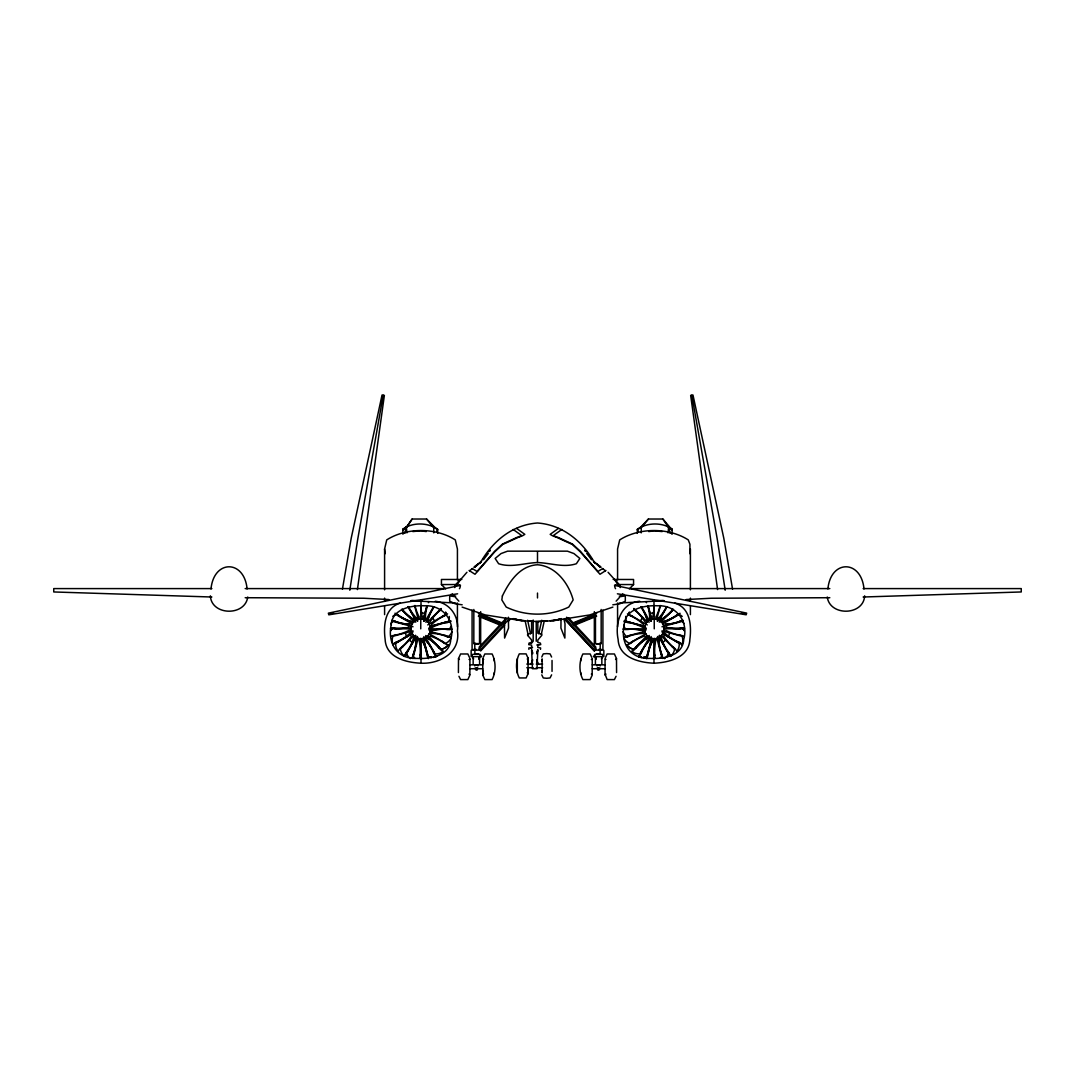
<?xml version="1.0" encoding="UTF-8"?>
<svg xmlns="http://www.w3.org/2000/svg" width="1075" height="1075" viewBox="0 0 1075 1075"><rect width="100%" height="100%" fill="white"/><g stroke="black" fill="none" stroke-linecap="round" stroke-linejoin="round"><path stroke-width="1.5" d="M400.411 603.048C384.622 607.671 383.372 625.65 385.119 639.316C385.912 657.524 406.001 662.549 421.01 663.208L421.01 658.411M421.01 605.789L421.01 599.863M653.99 599.863L653.99 605.789M641.211 532.878L641.264 526.575L648.427 519.023L662.872 519.023L672.251 530.069L672.238 529.209C662.563 522.114 647.217 522.369 637.435 529.209L637.287 533.388M561.029 618.77L560.922 628.109L564.872 638.08L565.007 623.796L564.039 619.375M406.296 527.61L412.128 519.023L426.573 519.023L437.538 530.069L437.565 529.209C427.783 522.369 412.437 522.114 402.762 529.209L402.749 530.069L406.296 527.61L412.128 519.023M600.092 653.721L600.24 644.1L599.326 643.844M494.191 674.388L494.272 672.587M517.317 658.773L517.317 673.058M580.728 660.977L580.809 659.19M542.122 672.386L542.19 670.867L542.122 672.265M672.238 529.209L671.969 534.181L672.05 532.824L669.994 532.878M540.51 649.354L540.604 647.943L537.822 647.499L537.822 645.067L538.965 644.637L536.895 645.067L540.738 644.637L540.376 643.092L537.822 642.38L537.822 640.001L541.84 635.285L541.787 634.129L537.822 633.215L537.822 621.484M644.731 626.295L645.107 625.166M663.799 631.415L663.396 632.543M664.041 630.044L664.135 628.848M384.595 589.826L384.595 549.003L386.731 539.905C406.108 527.435 435.912 527.435 455.289 539.905L457.426 549.003L457.426 579.989M668.072 532.878L668.69 526.575L669.994 532.904M644.489 630.232L644.731 631.401M664.014 627.558L663.772 626.295M689.881 553.719L689.935 544.286L688.269 539.905C668.892 527.435 639.087 527.435 619.711 539.905L617.574 549.003L617.574 579.989M605.131 674.388L607.147 679.588L614.403 679.588L616.056 676.296M469.869 659.19L469.049 659.486M592.177 659.19L591.344 659.486M357.411 589.597L384.366 395.385L382.028 395.049L351.203 538.253L342.428 589.194M454.779 587.582A404.334 10.575 -64.3 0 0 454.873 586.238L466.926 572.276M349.805 590.229L357.747 539.153L383.184 395.21M864.636 595.832C863.628 615.72 829.913 616.486 827.266 597.042M411.228 626.295L410.986 627.558M411.658 625.072L412.209 623.93M429.825 632.705L429.301 633.793M430.269 631.401L430.511 630.232M410.865 628.848L410.986 630.125M620.221 587.582A404.334 10.575 64.3 0 1 620.127 586.238L617.883 585.23A465.932 45.956 61.3 0 0 615.276 584.921L614.631 586.587M405.006 532.904L406.31 526.575L402.749 530.069M505.734 617.897L504.444 623.796L504.592 638.08L508.529 628.109L508.421 617.211M538.777 633.78L541.773 620.248M541.289 634.357L544.286 620.826M247.734 597.042C245.087 616.486 211.372 615.72 210.364 595.832M210.996 588.992C213.75 559.403 244.361 559.403 247.102 588.992M827.898 588.992C830.639 559.403 861.25 559.403 864.004 588.992M436.826 532.152L437.565 529.209L437.713 533.388M460.369 586.587L459.724 584.921A465.932 45.956 -61.3 0 0 457.117 585.23L454.873 586.238M394.108 628.243L394.082 628.324A46.252 41.334 15 0 0 409.185 627.316L409.199 627.236A46.252 41.334 15 0 1 394.108 628.243A8.049 7.203 15 0 0 390.574 628.243M414.843 658.236A13.29 11.879 -75 0 1 413.297 656.677L418.188 638.107M432.284 630.461L432.311 630.38A46.252 41.334 15 0 1 447.415 629.386L447.415 629.386A46.252 41.334 15 0 0 432.284 630.461L428.979 630.031M625.744 616.378A13.29 11.879 15 0 0 626.429 621.39L644.96 626.443M630.877 616.056L630.891 615.975A46.252 41.334 15 0 1 643.468 624.4L643.455 624.481M643.226 657.403A13.29 11.879 -75 0 0 646.801 656.677L651.773 638.12M656.664 619.563L660.467 605.668M643.307 657.416A13.29 11.879 -75 0 0 646.881 656.691L651.853 638.147M682.128 644.019L681.819 644.772A8.049 7.203 15 0 0 675.866 641.332M536.734 652.794L537.688 649.878M478.832 658.921L479.773 656.113M682.356 643.347L681.846 644.691A8.049 7.203 15 0 0 677.626 641.654L677.613 641.721A46.252 41.334 15 0 1 665.035 633.309L661.972 631.952M645.712 623.93L646.371 622.922M536.734 653.721L537.688 651.033M458.42 672.587L458.501 658.585L460.597 653.976L467.853 653.976L469.412 657.322M531.44 664.256L532.447 661.595M479.02 658.948L480.149 656.113M601.382 658.948L602.511 656.113M530.942 664.35L532.743 659.902M638.416 656.449A8.049 7.203 -75 0 0 641.452 652.229A46.252 41.334 -75 0 1 649.878 639.652L651.154 636.575M658.706 618.071L657.43 621.148L658.706 618.071A46.252 41.334 -75 0 0 666.567 606.649M416.267 639.625L416.2 639.585A46.252 41.334 -60 0 1 413.338 654.473L413.27 654.433A46.252 41.334 -60 0 0 416.2 639.585L417.476 636.508M425.297 618.125L423.94 621.162L425.297 618.125A46.252 41.334 -60 0 1 427.42 605.695M412.975 622.774L413.768 621.861M428.522 634.935L427.729 635.836M483.28 657.322L484.852 653.976L492.108 653.976C496.018 661.555 496.059 672.023 492.108 679.588L484.852 679.588L482.756 675.046L482.756 669.953M541.773 657.027L543.251 653.882L546.691 653.6L550.064 653.882L551.609 657.027M605.588 657.322L607.147 653.976L614.403 653.976L616.499 658.585L616.58 672.587M551.609 674.858L550.064 677.949L546.691 678.285L543.251 677.949L541.773 674.858M459.455 588.683L459.993 587.635M395.802 614.457L412.437 624.051M395.17 621.377L395.13 621.444A46.252 41.334 30 0 0 409.978 624.373L410.018 624.306A46.252 41.334 30 0 1 395.17 621.377A8.049 7.203 30 0 0 391.757 620.463A8.049 7.203 30 0 1 396.635 622.398M425.552 620.53L433.615 606.717M431.478 633.39L431.518 633.323A46.252 41.334 30 0 1 446.327 636.333A8.049 7.203 30 0 0 450.895 637.233M647.284 624.924L629.305 614.457A13.29 11.879 30 0 1 629.305 612.239M634.989 610.439L635.029 610.372A46.252 41.334 30 0 1 644.987 621.767L644.987 621.767M658.988 620.503L666.984 606.636L659.056 620.53M649.448 637.166L639.853 653.802A13.29 11.879 -60 0 1 632.906 652.202L631.737 651.369A8.049 7.203 -60 0 0 636.602 646.492M663.517 635.943L663.557 635.876A46.252 41.334 30 0 0 673.487 647.338L673.528 647.258M679.198 643.253L662.617 633.578L679.198 643.253A13.29 11.879 30 0 1 677.613 650.2L676.766 651.369A8.049 7.203 30 0 0 671.902 646.492M676.807 651.289L677.304 650.644M593.413 656.852L594.945 654.299L602.296 654.299L603.841 656.852L603.841 650.482L602.914 649.461L602.914 610.036M490.106 550.911L490.133 550.118L488.588 551.771M647.271 621.861L648.171 621.081M661.232 635.836L660.332 636.628M480.068 563.313C492.148 541.625 511.996 524.802 537.5 523.001C563.004 524.802 582.852 541.625 594.932 563.313M484.072 557.67L483.226 559.699M427.474 635.701L441.059 649.273A13.29 11.879 45 0 0 447.361 645.941L448.315 644.772A8.049 7.203 45 0 1 442.363 641.332M488.278 553.41L484.449 558.395M448.315 644.772L447.818 645.417M647.231 638.147L647.163 638.107A46.252 41.334 -60 0 0 635.768 648.077L635.836 648.117A46.252 41.334 -60 0 1 647.231 638.147L649.26 635.513M659.244 622.197L661.34 619.59A46.252 41.334 -60 0 0 672.735 609.619A8.049 7.203 -60 0 1 673.017 609.095A8.049 7.203 -60 0 0 671.902 611.205M413.902 635.58L400.317 649.166A13.29 11.879 -45 0 0 403.662 655.468L404.832 656.422A8.049 7.203 -45 0 1 406.901 651.625A46.252 41.334 -45 0 0 413.579 638.039L415.608 635.406M415.662 635.459L413.579 638.039M425.888 622.304L427.85 619.603A46.252 41.334 -45 0 1 433.816 607.079M622.815 593.763L616.136 601.153M414.816 620.974L415.891 620.275M426.681 636.736L425.673 637.381M648.427 519.023L641.278 527.61L641.264 526.575L637.462 530.069L637.435 529.209L638.174 532.152M484.261 558.624L483.481 559.497M455.424 585.028L460.49 579.479L456.942 584.545L441.435 584.545L441.435 579.479L461.807 579.479M479.047 647.258L505.411 619.012M478.63 649.152L506.123 619.684M479.907 650.388L509.698 618.461L510.37 619.079L508.085 621.538M480.632 650.993L504.645 625.22M483.656 674.079L482.756 675.046L482.756 658.585L483.656 659.486M605.951 674.079L605.064 675.046L605.064 658.585L605.951 659.486M629.305 588.912L633.565 584.545L633.565 579.479L613.193 579.479M621.713 596.652L623.984 594.381M427.595 622.116L441.113 608.49M429.987 635.957L429.933 636.024A46.252 41.334 45 0 1 443.518 642.702L443.572 642.648M527.234 659.056L528.08 658.209L526.105 653.882L519.292 653.882C515.61 661.004 515.57 670.84 519.292 677.949L526.105 677.949L528.08 673.676L528.08 668.892M641.184 607.079A46.252 41.334 45 0 1 647.15 619.603L647.083 619.657A46.252 41.334 45 0 0 641.13 607.133M615.599 659.486L616.499 658.585M647.459 635.648L633.887 649.219A13.29 11.879 -45 0 1 627.639 645.941L626.685 644.772A8.049 7.203 -45 0 0 632.638 641.332M660.991 622.008L673.487 609.619M647.526 635.701L633.941 649.273A13.29 11.879 -45 0 1 627.585 645.887M671.337 655.468L670.168 656.422A8.049 7.203 45 0 0 668.099 651.625L668.045 651.678A46.252 41.334 45 0 1 661.367 638.093L659.392 635.406M671.284 655.522A13.29 11.879 45 0 0 674.616 649.219L674.683 649.166M670.813 655.925L670.168 656.422A8.049 7.203 45 0 0 666.728 650.469M564.63 619.079L594.421 650.993L564.63 619.079L565.302 618.461L595.093 650.388M649.313 620.302L650.402 619.778M659.19 637.408L658.115 637.932M481.546 561.163L476.803 565.02M474.774 566.861L477.354 564.751M474.774 567.143L480.807 562.238M477.663 564.294L474.451 566.915M476.857 564.953L473.941 567.291M472.436 568.527L469.533 570.798M438.398 646.492A8.049 7.203 60 0 0 443.263 651.369L442.027 652.243A13.29 11.879 60 0 1 435.079 653.842L425.552 637.166M442.618 651.853L443.263 651.369M558.395 528.403L550.172 534.369L552.496 535.767A14.109 1.062 16 0 0 556.501 537.245L572.37 544.487L580.204 551.744L599.998 574.265L605.883 570.489M602.699 568.554L597.915 571.47L580.446 551.408L572.558 544.111L558.342 537.527A10.548 0.793 16 0 1 555.345 536.438L553.598 535.35L561.795 529.491M417.06 619.697L418.269 619.308M424.437 637.999L423.295 638.375M472.301 568.554L477.085 571.47L494.554 551.408L502.442 544.111L516.658 537.527A10.548 0.793 -16 0 0 519.655 536.438L521.402 535.35L513.205 529.491M402.265 609.619L402.332 609.579A46.252 41.334 60 0 0 413.727 619.549L413.66 619.59A46.252 41.334 60 0 1 402.265 609.619A8.049 7.203 60 0 0 401.983 609.095A8.049 7.203 60 0 1 403.098 611.205M395.761 643.186L412.383 633.578L395.761 643.186A13.29 11.879 -30 0 0 397.347 650.133L398.234 651.369A8.049 7.203 -30 0 1 403.098 646.492M427.716 624.924L445.695 614.457A13.29 11.879 -30 0 0 445.695 612.239M427.769 638.147L427.837 638.107A46.252 41.334 60 0 1 439.232 648.077L439.164 648.117A46.252 41.334 60 0 0 427.769 638.147L425.74 635.513M591.814 559.699L590.928 557.67M474.666 665.815L476.346 664.834L478.026 665.815M649.784 618.085L651.06 621.162L649.784 618.085A46.252 41.334 60 0 0 647.647 605.655M645.981 633.726L629.305 643.253A13.29 11.879 -30 0 1 624.091 638.402M662.523 623.984L679.198 614.457A13.29 11.879 -30 0 1 682.235 616.459M596.974 665.815L598.654 664.834L600.334 665.815M658.8 639.585A46.252 41.334 60 0 0 661.73 654.433L661.663 654.473A46.252 41.334 60 0 1 658.733 639.625L657.524 636.508M651.692 619.308L652.955 619.093M656.812 638.389L655.629 638.617M413.028 631.952L409.951 633.229A46.252 41.334 -15 0 1 397.374 641.654A8.049 7.203 -15 0 0 393.154 644.691L393.181 644.772A8.049 7.203 -15 0 1 399.134 641.332M572.921 623.702L595.537 614.457M572.558 623.083L596.679 613.261M573.633 624.79L596.249 615.572M574.05 625.395L596.665 616.19M421.951 638.644L420.742 638.725M435.912 656.731L435.241 656.959A13.29 11.879 75 0 1 433.144 657.376A13.29 11.879 75 0 0 435.321 656.933M612.884 607.106L589.678 614.94L552.953 620.759L537.5 621.538L522.047 620.759L485.322 614.94L462.116 607.106M435.187 656.812L433.521 657.322M473.833 609.458L473.833 643.589L475.217 643.186M478.402 653.721L475.782 653.976M639.665 601.247C620.624 603.129 614.806 623.07 618.098 639.316C618.891 657.524 638.98 662.549 653.99 663.208C668.999 662.549 689.088 657.524 689.881 639.316C691.628 625.65 690.378 607.671 674.589 603.048M664.914 657.779L662.603 658.424A8.049 7.203 60 0 0 660.708 652.955M474.908 653.721L474.76 644.1L475.674 643.844M597.364 643.844L596.437 644.1L600.24 644.1M435.106 656.838L436.652 656.422A8.049 7.203 75 0 1 433.225 650.469M416.374 618.044L417.57 621.148L416.374 618.044A46.252 41.334 75 0 1 408.513 606.622M413.002 630.85L392.926 636.306A13.29 11.879 -15 0 0 392.644 643.347L393.181 644.772L392.872 644.019M430.027 626.362L448.571 621.39L430.04 626.443M425.122 639.652L425.203 639.638A46.252 41.334 75 0 1 433.615 652.202L433.547 652.229A46.252 41.334 75 0 0 425.122 639.652L423.846 636.575M423.147 638.147L428.199 656.677A13.29 11.879 75 0 0 431.774 657.403M652.646 617.305L652.713 617.292A46.252 41.334 75 0 0 653.909 606.004M644.973 631.334L626.429 636.306A13.29 11.879 -15 0 1 623.057 631.643M661.985 626.779L682.074 621.39A13.29 11.879 -15 0 1 684.09 623.527M655.871 640.391L655.79 640.418A46.252 41.334 75 0 0 654.782 655.522L654.863 655.495M660.157 658.236A13.29 11.879 75 0 0 661.703 656.677L661.783 656.65A13.29 11.879 75 0 1 660.238 658.222M601.167 609.458L601.167 643.589L599.783 643.952L595.469 643.589L595.469 612.71M648.736 531.574L654.111 530.808L662.2 531.561M460.517 585.351L328.372 613.153L328.816 614.833L457.614 593.803M552.953 620.759L561.069 619.052M550.252 620.759L555.036 619.845M558.221 619.227L561.419 618.609M654.258 638.725L653.049 638.644M328.601 614.027L333.532 613.113M412.8 531.561L420.889 530.808L426.264 531.574M642.716 630.461L642.689 630.38A46.252 41.334 -15 0 0 627.585 629.386L627.585 629.386A46.252 41.334 -15 0 1 642.716 630.461L646.021 630.031M429.006 627.854L432.311 627.343A46.252 41.334 0 0 1 446.636 622.546A8.049 7.203 0 0 0 451.043 621.041A8.049 7.203 0 0 1 444.848 622.398M537.5 562.548C524.56 562.951 511.31 567.963 498.625 563.73L495.145 558.449L501.071 553.558L507.588 551.166L567.412 551.166L573.929 553.558L579.855 558.449L576.375 563.73C563.69 567.963 550.44 562.951 537.5 562.548L537.5 551.703M421.01 663.208C439.971 664.095 460.732 652.418 457.426 630.971C459.294 616.566 450.102 603.035 435.335 601.247M422.045 619.093L423.308 619.308M419.371 638.617L418.188 638.389M537.5 621.538L547.108 620.907M619.079 603.035L664.337 600.683M686.132 599.541L711.287 598.237L829.819 597.713M663.288 600.455L653.13 600.831M863.144 597.015L1021.25 591.962L1021.25 588.589L863.144 588.589M633.565 584.545L618.058 584.545L614.51 579.479L620.127 586.238M211.856 588.589L53.75 588.589L53.75 591.962L211.856 597.015M245.181 588.589L444.19 588.589M630.81 588.589L829.819 588.589M455.746 596.087L449.686 596.087L449.686 601.153L455.383 603.895L462.169 604.782M619.254 596.087L625.314 596.087L625.314 601.153L619.617 603.895L612.831 604.782M419.237 617.292L419.317 617.292A46.252 41.334 90 0 1 414.95 605.467M655.683 617.292L655.763 617.292A46.252 41.334 -90 0 0 660.131 605.467M391.945 628.768L391.945 628.848A13.29 11.879 0 0 0 390.83 630.756A13.29 11.879 0 0 1 391.945 628.768L411.147 628.848M428.75 628.848L449.552 628.929A13.29 11.879 0 0 0 450.936 626.349M646.25 628.848L625.448 628.929A13.29 11.879 0 0 1 624.064 626.268M663.853 628.768L683.055 628.848A13.29 11.879 0 0 1 684.17 630.756A13.29 11.879 0 0 0 683.055 628.768L683.055 628.848M473.363 649.461L476.346 649.461M479.383 649.461L480.659 649.461M594.341 649.461L595.617 649.461M598.654 649.461L601.637 649.461M472.704 650.093L480.055 650.093M594.945 650.093L602.296 650.093M599.218 653.976L596.598 653.721M474.088 656.65L479.584 656.65L479.584 664.202M600.912 656.65L595.416 656.65L595.416 664.202M420.661 638.456L420.742 657.658L420.742 638.456M653.009 658.438A13.29 11.879 -90 0 0 654.258 657.658L654.339 638.456M526.804 664.081L533.133 664.081M536.291 664.081L542.62 664.081M469.99 664.834L482.702 664.834M592.298 664.834L605.01 664.834M526.804 667.736L533.133 667.736M536.291 667.736L542.62 667.736M474.183 668.422L478.456 668.422M596.544 668.422L600.817 668.422M469.99 668.731L482.702 668.731M592.298 668.731L605.01 668.731M476.037 669.134L477.112 669.134M597.888 669.134L598.963 669.134M245.181 597.713L363.713 598.237L388.868 599.541M421.87 600.831L411.712 600.455M405.006 532.878L402.964 532.864L402.95 534.127L402.762 529.209M410.663 600.683L455.921 603.035M527.892 620.907L532.703 621.229M656.798 619.334L657.94 619.697M651.692 638.389L650.563 637.999M645.994 627.854L642.689 627.343A46.252 41.334 0 0 0 628.364 622.465A8.049 7.203 0 0 1 623.957 621.041A8.049 7.203 0 0 0 630.152 622.398M424.598 619.778L425.687 620.302M416.885 637.932L415.81 637.408M617.386 593.803L746.184 614.793L746.641 613.113L614.483 585.351M741.468 613.113L746.399 614.027M513.581 618.609L516.779 619.227M519.964 619.845L524.748 620.759M512.305 618.703L522.047 620.759M641.479 657.322L639.813 656.812M473.833 643.589L479.531 643.589L479.531 612.71M626.429 621.39L644.973 626.362M661.998 630.85L682.074 636.306A13.29 11.879 15 0 1 682.343 643.428M649.797 639.638L649.878 639.652A46.252 41.334 -75 0 0 641.385 652.202L641.452 652.229M639.087 656.731L639.759 656.959A13.29 11.879 -75 0 0 641.856 657.376A13.29 11.879 -75 0 1 639.679 656.933M422.287 617.292L422.354 617.305A46.252 41.334 -75 0 1 421.172 606.031M413.015 626.779L392.926 621.39A13.29 11.879 15 0 0 390.937 623.446M430 631.415L448.544 636.387A13.29 11.879 15 0 0 451.93 631.724M419.21 640.418L419.129 640.391A46.252 41.334 -75 0 1 420.137 655.495L420.218 655.522M413.297 656.677L413.217 656.65A13.29 11.879 -75 0 0 414.762 658.222M639.894 656.838L638.348 656.422A8.049 7.203 -75 0 0 641.775 650.469M477.636 643.844L478.563 644.1L474.76 644.1M410.086 657.779L412.397 658.424A8.049 7.203 -60 0 1 414.211 652.915M599.783 643.186L601.167 643.589M659.177 620.315L660.184 620.974M649.313 637.408L648.319 636.736M478.321 613.261L502.442 623.083M478.751 615.572L501.367 624.79M478.335 616.19L500.95 625.395M479.463 614.457L502.079 623.702M426.829 621.081L427.729 621.861M414.668 636.628L413.781 635.822M672.668 609.579L672.735 609.619A46.252 41.334 -60 0 1 661.273 619.549L661.34 619.59M631.737 651.369L632.449 651.893M429.059 633.659L445.655 643.32A13.29 11.879 30 0 0 450.868 638.469M605.467 570.798L602.564 568.527M661.232 621.861L662.025 622.774M647.271 635.836L646.478 634.935M662.872 519.023L668.704 527.61L672.251 530.069M516.605 528.403L524.828 534.369L522.504 535.767A14.109 1.062 -16 0 1 518.499 537.245L502.63 544.487L494.796 551.744L475.002 574.265L469.117 570.489M404.187 655.925L404.832 656.422A8.049 7.203 -45 0 1 408.272 650.469M601.059 567.291L598.95 565.598M597.337 564.294L600.549 566.915M598.197 565.02L593.454 561.163M597.646 564.751L600.226 566.861M594.193 562.238L600.226 567.143M428.629 622.922L429.328 623.984M633.887 608.49L647.405 622.116M661.098 635.58L674.616 649.219M645.067 636.024L645.013 635.957A46.252 41.334 -45 0 0 631.428 642.648L631.482 642.702M626.685 644.772L627.182 645.417M427.85 619.603L427.917 619.657A46.252 41.334 -45 0 1 433.87 607.133M458.501 658.585L459.401 659.486M401.512 609.619L414.009 622.008M427.541 635.648L441.113 649.219A13.29 11.879 45 0 0 447.415 645.887M591.519 559.497L590.739 558.624M451.016 594.381L453.287 596.652M441.435 584.545L445.695 588.912M458.864 601.153L452.185 593.763M591.344 674.079L592.244 675.046L590.148 679.588L582.892 679.588C578.941 672.023 578.982 661.555 582.892 653.976L590.148 653.976L591.72 657.322M527.234 672.775L528.08 673.676L528.08 658.209L528.08 662.993M469.049 674.079L469.936 675.046L467.853 679.588L460.597 679.588L458.944 676.296M568.447 617.789L595.953 647.258M566.579 617.225L596.37 649.152M608.074 572.276L619.576 585.069M645.699 633.793L645.175 632.705M426.573 519.023L433.722 527.61L433.736 526.575L433.789 532.878M590.551 558.395L586.722 553.41M586.413 551.771L584.907 550.118L584.894 550.911M647.15 619.603L649.112 622.304M659.338 635.459L661.367 638.093M397.737 650.724L398.193 651.289M413.66 619.59L415.756 622.197M429.893 625.166L430.296 626.376M411.604 632.543L411.228 631.401M481.587 656.852L480.055 654.299L472.704 654.299L471.159 656.852L471.159 650.482L472.086 649.461L472.086 610.036M679.83 621.377L679.87 621.444A46.252 41.334 -30 0 1 665.022 624.373L665.022 624.373A46.252 41.334 -30 0 0 679.83 621.377A8.049 7.203 -30 0 1 683.243 620.463A8.049 7.203 -30 0 0 678.365 622.398M641.452 606.676L649.381 620.571M643.482 633.323L643.522 633.39A46.252 41.334 -30 0 0 628.633 636.266A8.049 7.203 -30 0 1 624.105 637.233M445.695 614.457L445.735 614.524A13.29 11.879 -30 0 0 445.735 612.32M439.971 610.372L440.011 610.439A46.252 41.334 -30 0 0 430.054 621.834L430.054 621.834M416.012 620.503L408.016 606.636L415.944 620.53M411.443 635.876L411.483 635.943A46.252 41.334 -30 0 1 401.472 647.258L401.512 647.338M615.008 587.635L615.545 588.683M663.342 625.072L662.791 623.93M536.68 659.902L538.481 664.35M594.851 656.113L595.98 658.948M472.489 656.113L473.618 658.948M536.989 661.595L537.984 664.256M531.735 651.033L532.689 653.721M595.227 656.113L596.168 658.921M531.735 649.878L532.689 652.794M680.892 628.243L680.918 628.324A46.252 41.334 -15 0 1 665.815 627.316L665.801 627.236A46.252 41.334 -15 0 0 680.892 628.243A8.049 7.203 -15 0 1 684.426 628.243M656.812 638.107L661.703 656.677M444.109 615.975L444.123 616.056A46.252 41.334 -15 0 0 431.545 624.481L431.532 624.4M414.533 605.668L418.336 619.563M423.227 638.12L428.199 656.677M527.65 620.248L530.539 633.82M525.138 620.786L528.336 635.849M691.816 395.21L717.253 539.153L725.195 590.229M732.572 589.194L723.798 538.253L692.985 395.049L690.661 395.372L717.589 589.597M592.177 674.388L592.244 658.585M469.869 674.388L469.936 658.585M384.595 549.003L385.119 553.719M406.31 526.575L406.928 532.878M528.913 649.354L528.833 647.943L532.528 647.499L530.727 647.943L531.601 647.499L531.601 645.067L528.698 644.637L529.048 643.092L532.528 642.38L530.459 643.092L531.601 642.38L531.601 640.001L527.597 635.285L527.637 634.129L531.601 633.215L531.601 621.484M542.122 659.62L542.19 661.071M542.122 659.499L542.19 661.018M580.728 672.587L580.809 674.388M494.191 659.19L494.272 660.977M668.69 526.575L668.704 527.61M653.99 663.208L653.99 658.411M690.405 549.003L690.405 589.826M690.405 598.09L690.405 601.395M690.405 606.367L690.405 614.631M680.153 635.164L680.153 635.244A46.252 41.334 0 0 1 665.815 630.367L665.815 630.286M654.178 606.448L654.258 628.848M654.258 638.456L654.258 657.658M653.99 605.507L653.99 613.61M617.574 603.062L617.574 626.792M601.839 656.65L601.839 664.202M598.963 667.803L598.963 670.115L597.888 670.115L597.888 667.803M594.341 611.688L594.341 646.169M552.039 660.453L552.039 671.364M542.122 658.935L542.122 672.883M537.822 649.797L536.989 668.704L532.447 668.704L531.601 649.797M537.5 593.064L537.5 597.955M536.237 621.323L536.237 641.291M533.187 620.033L533.187 641.318M482.756 658.585L482.756 663.678M480.659 611.688L480.659 646.169M477.112 667.803L477.112 670.115L476.037 670.115L476.037 667.803M473.161 656.65L473.161 664.202M457.426 603.062L457.426 626.792M421.01 605.507L421.01 613.61M420.822 606.448L420.742 628.848M409.185 630.367L409.185 630.286A46.252 41.334 0 0 1 394.847 635.164L394.847 635.244M384.595 598.09L384.595 601.395M384.595 606.367L384.595 614.631M412.773 642.675A15.964 15.964 0 0 1 409.468 640.136M406.928 636.83A15.964 15.964 0 0 1 405.329 632.987M420.742 612.898A15.964 15.964 0 0 1 424.88 613.435M432.029 617.561A15.964 15.964 0 0 1 434.569 620.866M420.043 658.451A8.049 7.203 -75 0 1 420.674 653.788M433.682 606.864A8.049 7.203 -45 0 1 433.225 607.241M408.863 657.349A13.29 11.879 -60 0 1 406.35 653.802L415.877 637.126L406.35 653.802A13.29 11.879 -60 0 0 408.796 657.309M410.502 658.626A13.29 11.879 -60 0 1 409.911 658.222M421.911 658.438A13.29 11.879 90 0 1 420.661 657.658M428.334 658.666A8.049 7.203 -90 0 1 427.205 652.955M394.915 613.247A8.049 7.203 45 0 1 399.188 616.311M450.936 637.166A8.049 7.203 30 0 1 444.848 635.312M390.937 636.44A8.049 7.203 0 0 1 396.635 635.312M390.561 628.324A8.049 7.203 15 0 1 395.788 628.848M436.584 656.449A8.049 7.203 75 0 1 433.547 652.229M431.693 657.416A13.29 11.879 75 0 1 428.119 656.691M392.805 616.392A13.29 11.879 30 0 1 395.842 614.376M452.024 629.144A8.049 7.203 15 0 1 445.682 628.929M441.395 609.31A8.049 7.203 -30 0 1 438.439 611.272M449.269 616.459A13.29 11.879 -15 0 1 448.584 621.471M447.576 613.812A8.049 7.203 -15 0 1 442.363 616.378M428.791 601.57A8.049 7.203 -60 0 1 428.401 602.685M408.178 606.649A8.049 7.203 75 0 1 408.272 607.241M430.524 626.228A10.118 10.118 0 0 1 429.516 633.914M427.904 636.01A10.118 10.118 0 0 1 423.362 638.631M420.742 638.967A10.118 10.118 0 0 1 418.121 638.631M415.689 637.609A10.118 10.118 0 0 1 413.593 636.01M410.972 631.468A10.118 10.118 0 0 1 429.516 623.796M669.671 632.987A15.964 15.964 0 0 1 668.072 636.83M665.532 640.136A15.964 15.964 0 0 1 662.227 642.675M640.431 620.866A15.964 15.964 0 0 1 642.971 617.561M650.12 613.435A15.964 15.964 0 0 1 654.258 612.898M654.258 653.802A8.049 7.203 75 0 1 654.877 658.464M641.775 607.241A8.049 7.203 45 0 1 641.318 606.864M666.137 657.349A13.29 11.879 60 0 0 668.65 653.802L659.123 637.126L668.65 653.802A13.29 11.879 60 0 1 666.204 657.309M665.089 658.222A13.29 11.879 60 0 1 664.498 658.626M647.795 652.955A8.049 7.203 -90 0 1 646.666 658.666M675.866 616.378A8.049 7.203 -45 0 1 680.139 613.301M630.152 635.312A8.049 7.203 -30 0 1 624.064 637.166M678.365 635.312A8.049 7.203 0 0 1 684.063 636.44M679.212 628.848A8.049 7.203 -15 0 1 684.439 628.324M629.292 628.848A8.049 7.203 -15 0 1 622.949 629.063M636.602 611.205A8.049 7.203 30 0 1 633.645 609.243M629.265 614.524A13.29 11.879 30 0 1 629.265 612.32M632.638 616.378A8.049 7.203 15 0 1 627.424 613.812M646.518 602.726A8.049 7.203 60 0 1 646.142 601.61M666.728 607.241A8.049 7.203 -75 0 1 666.822 606.649M645.484 623.796A10.118 10.118 0 0 1 664.028 631.468M661.407 636.01A10.118 10.118 0 0 1 659.311 637.609M656.879 638.631A10.118 10.118 0 0 1 654.258 638.967M651.638 638.631A10.118 10.118 0 0 1 647.096 636.01M645.484 633.914A10.118 10.118 0 0 1 644.476 626.228M391.206 624.723C387.242 643.065 397.038 659.472 417.382 658.411C430.658 659.109 449.887 655.871 450.774 639.437C455.746 621.646 443.612 604.876 424.652 605.789C411.577 605.117 392.241 608.799 391.206 624.723M624.185 624.723C620.221 643.065 630.017 659.472 650.348 658.411C663.638 659.109 682.867 655.871 683.754 639.437C688.726 621.646 676.592 604.876 657.618 605.789C644.557 605.117 625.22 608.799 624.185 624.723M644.462 627.652L644.395 628.929L644.462 627.652M502.388 595.953L501.837 599.917L506.218 607.053C525.729 616.486 549.271 616.486 568.782 607.053L573.163 599.917C568.729 583.523 555.909 566.108 537.5 564.765C519.83 565.705 509.375 581.562 502.388 595.953M430.632 628.848L430.511 627.572L430.605 628.848M426.963 605.668L423.227 619.576L427.03 605.682M662.832 633.712L662.133 634.788L662.832 633.712M397.978 615.008L397.925 615.061A46.252 41.334 45 0 0 411.497 621.74L411.564 621.686A46.252 41.334 45 0 1 397.978 615.008M419.546 619.066L420.822 618.985L419.546 619.066M654.258 618.972L655.535 619.093L654.258 618.972M422.26 640.418L422.179 640.418A46.252 41.334 90 0 1 427.057 654.742L427.138 654.742A46.252 41.334 90 0 0 422.26 640.418M652.821 640.418L652.74 640.418A46.252 41.334 -90 0 0 647.862 654.742L647.943 654.742A46.252 41.334 -90 0 1 652.821 640.418M412.934 634.841L412.195 633.793L412.934 634.841M677.075 615.061L677.022 615.008A46.252 41.334 -45 0 1 663.436 621.686L663.503 621.74A46.252 41.334 -45 0 0 677.075 615.061M651.773 619.576L648.037 605.668L651.692 619.603"/></g></svg>
